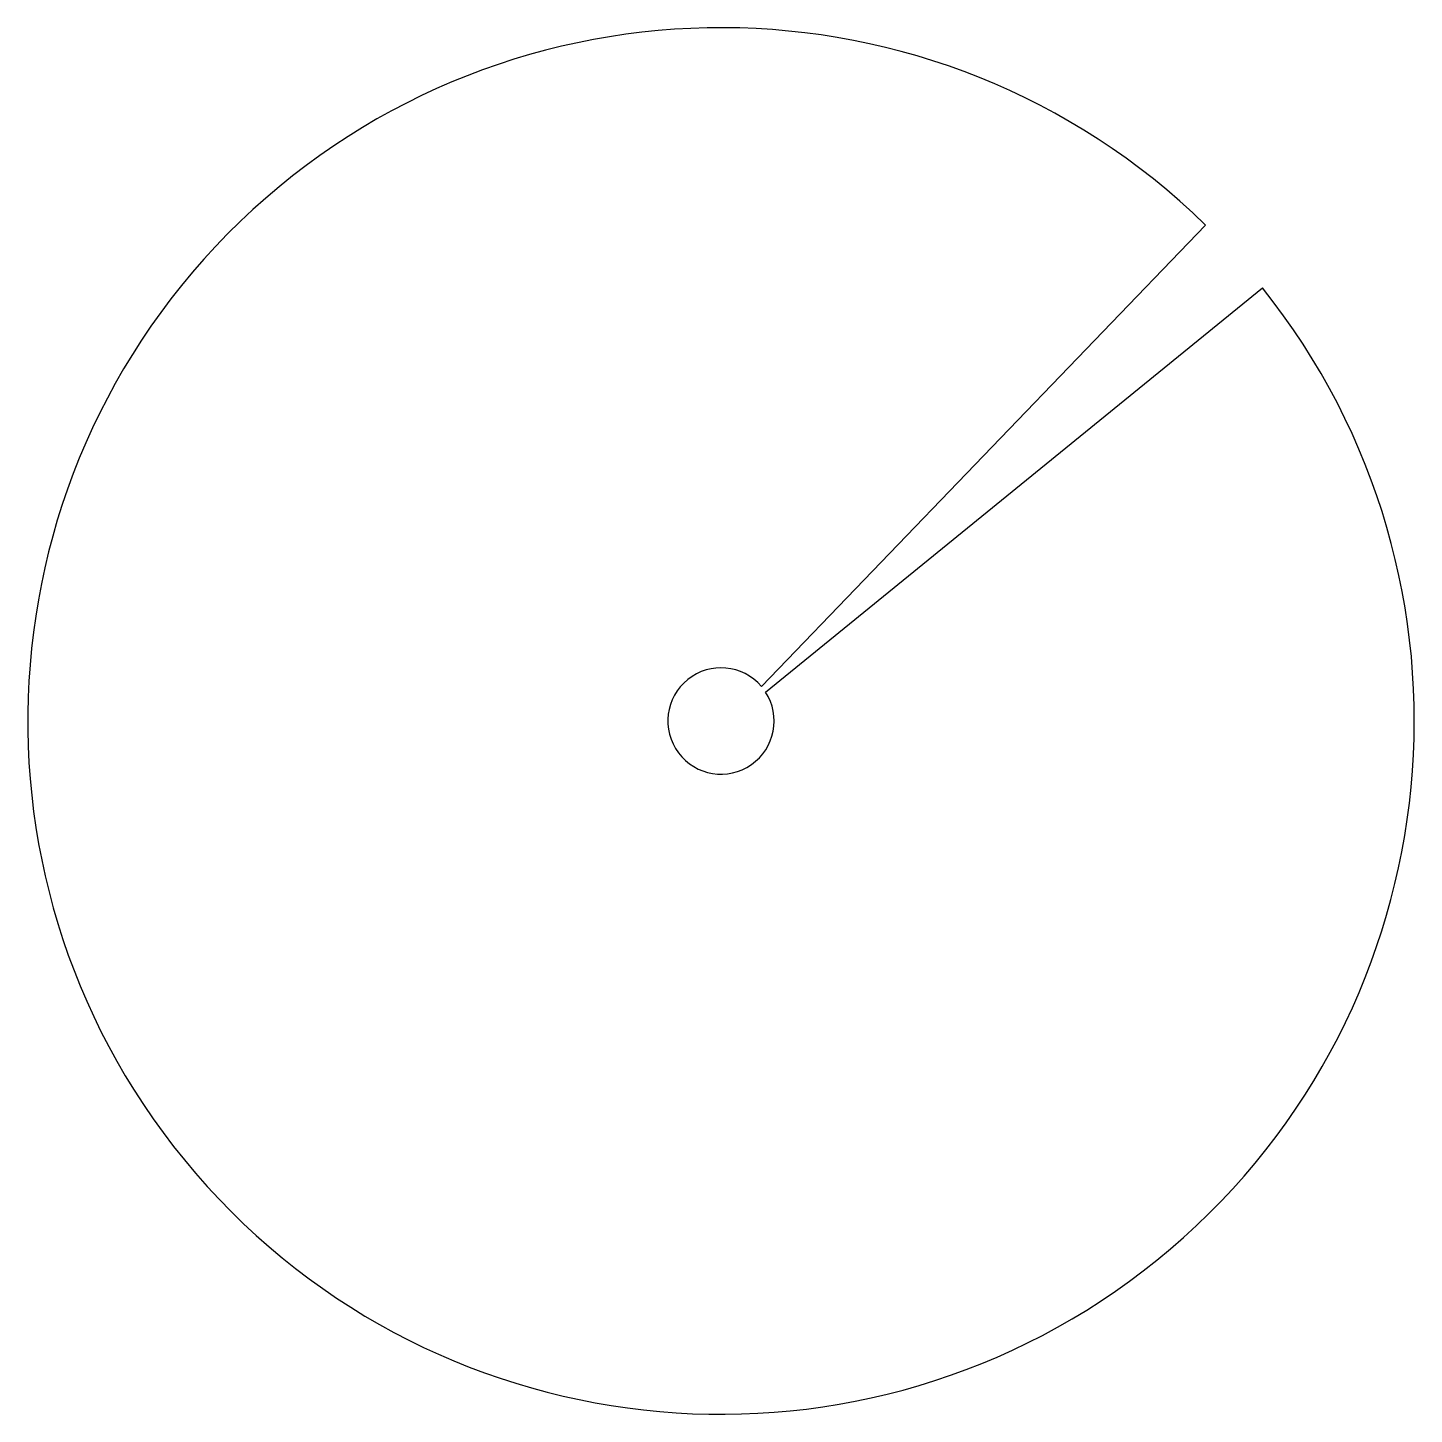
# Model space of a CAD drawing. Extents: x 2.514 to 3.35, y 13.458 to 14.294.
import ezdxf

# ---------------------------------------------------------------- set-up
doc = ezdxf.new("R2010")
doc.units = 0
doc.layers.get('0').update_dxf_attribs({"linetype": 'CONTINUOUS'})

msp = doc.modelspace()

# ---------------------------------------------------------------- linework, layer by layer
for p, q in [((3.22421, 14.175), (2.95636, 13.8967)), ((2.95891, 13.89328), (3.2586, 14.13702))]:
    msp.add_line(p, q)
for radius, start, end in [(0.41818, 45.67602, 38.65181), (0.03205, 40.60742, 32.97888)]:
    msp.add_arc((2.93203, 13.87584), radius, start, end)

doc.saveas('drawing.dxf')
